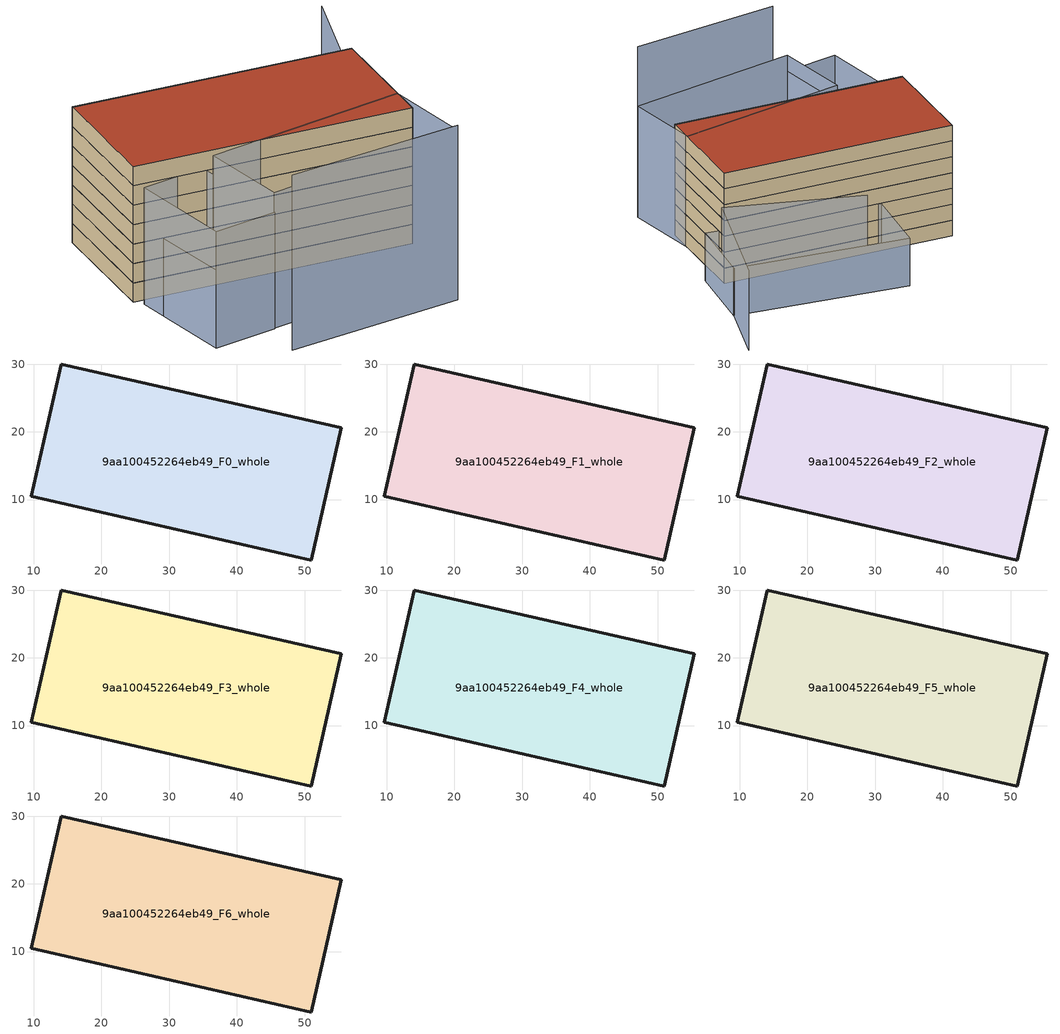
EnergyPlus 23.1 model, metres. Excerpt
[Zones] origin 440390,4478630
9aa100452264eb49_F0_whole
 floor ground (EU_floor_Construction): 51.01,1.08 55.46,20.59 14.06,30.01 9.62,10.5 z0
 wall outside (EU_wall_Construction): 51.01,1.08 9.62,10.5 14.06,30.01 55.46,20.59 51.01,1.08 z0:3
9aa100452264eb49_F1_whole
 floor to 9aa100452264eb49_F0_whole (EU_floor_Construction): 51.01,1.08 55.45,20.59 14.06,30.01 9.62,10.5 z3
 wall outside (EU_wall_Construction): 51.01,1.08 9.62,10.5 14.06,30.01 55.46,20.59 51.01,1.08 z3:6
9aa100452264eb49_F2_whole
 floor to 9aa100452264eb49_F1_whole (EU_floor_Construction): 51.01,1.08 55.45,20.59 14.06,30.01 9.62,10.5 z6
 wall outside (EU_wall_Construction): 51.01,1.08 9.62,10.5 14.06,30.01 55.46,20.59 51.01,1.08 z6:9
9aa100452264eb49_F3_whole
 floor to 9aa100452264eb49_F2_whole (EU_floor_Construction): 51.01,1.08 55.45,20.59 14.06,30.01 9.62,10.5 z9
 wall outside (EU_wall_Construction): 51.01,1.08 9.62,10.5 14.06,30.01 55.46,20.59 51.01,1.08 z9:12
9aa100452264eb49_F4_whole
 floor to 9aa100452264eb49_F3_whole (EU_floor_Construction): 51.01,1.08 55.45,20.59 14.06,30.01 9.62,10.5 z12
 wall outside (EU_wall_Construction): 51.01,1.08 9.62,10.5 14.06,30.01 55.46,20.59 51.01,1.08 z12:15
9aa100452264eb49_F5_whole
 floor to 9aa100452264eb49_F4_whole (EU_floor_Construction): 51.01,1.08 55.45,20.59 14.06,30.01 9.62,10.5 z15
 wall outside (EU_wall_Construction): 51.01,1.08 9.62,10.5 14.06,30.01 55.46,20.59 51.01,1.08 z15:18
9aa100452264eb49_F6_whole
 floor to 9aa100452264eb49_F5_whole (EU_floor_Construction): 51.01,1.08 55.45,20.59 14.06,30.01 9.62,10.5 z18
 wall outside (EU_wall_Construction): 51.01,1.08 9.62,10.5 14.06,30.01 55.46,20.59 51.01,1.08 z18:21
 roof outside (EU_roof_Construction): 55.46,20.59 51.01,1.08 9.62,10.5 14.06,30.01 z21
shading: 18.09,-14.35 45.49,-16.24 z0:27; 10.35,4.58 10.15,-7.48 z0:12; 51.78,-8.11 20.17,-7.64 / 20.17,-7.64 20.37,6.33 / 20.37,6.33 51.99,5.87 / 51.99,5.87 51.78,-8.11 z0:21; 10.15,-7.48 10.51,9.14 / 10.51,9.14 20.53,8.92 / 20.53,8.92 20.17,-7.69 / 20.17,-7.69 10.15,-7.48 z0:18; 61.39,30.91 57.25,17.66 / 57.25,17.66 27.02,27.1 / 27.02,27.1 31.16,40.36 / 31.16,40.36 61.39,30.91 z0:9; 67.28,42.62 56.54,21.29 / 56.54,21.29 34.23,32.53 z0:15
[Building]
EU S2 Campaign: North Axis=0; Terrain=City; Solar Distribution=FullExterior
[Site:Location]
Madrid: Latitude=40.5; Longitude=-3.5; Time Zone=1; Elevation=609
[SizingPeriod:WeatherFileDays]
AnnualSizingPeriod: Begin Month=1; Begin Day of Month=1; End Month=12; End Day of Month=31; Day of Week for Start Day=Monday; Use Weather File Daylight Saving Period=No; Use Weather File Rain and Snow Indicators=No
[MATERIAL]
EU_InternalMass_Material: Roughness=MediumRough; Thickness=0.1; Conductivity=1; Density=1800; Specific Heat=900; Thermal Absorptance=0.9; Solar Absorptance=0.7; Visible Absorptance=0.7
[MATERIAL:NOMASS] Roughness=MediumRough; Thermal Absorptance=0.9; Solar Absorptance=0.7; Visible Absorptance=0.7
Name | Thermal Resistance
EU_wall_NoMass | 0.459673
EU_roof_NoMass | 0.495815
EU_floor_NoMass | 0.788942
[CONSTRUCTION]
EU_wall_Construction: EU_wall_NoMass
EU_roof_Construction: EU_roof_NoMass
EU_floor_Construction: EU_floor_NoMass
EU_InternalMass_Construction: EU_InternalMass_Material
[ZONE] Type=1; Multiplier=1; Ceiling Height=autocalculate; Volume=2548.31; Floor Area=autocalculate; Part of Total Floor Area=Yes
9aa100452264eb49_F0_whole; 9aa100452264eb49_F1_whole; 9aa100452264eb49_F2_whole; 9aa100452264eb49_F3_whole; 9aa100452264eb49_F4_whole; 9aa100452264eb49_F5_whole; 9aa100452264eb49_F6_whole
[INTERNALMASS] Construction=EU_InternalMass_Construction; Surface Area=849.438
Name | Zone or ZoneList
9aa100452264eb49_F0_whole_EU_InternalMass | 9aa100452264eb49_F0_whole
9aa100452264eb49_F1_whole_EU_InternalMass | 9aa100452264eb49_F1_whole
9aa100452264eb49_F2_whole_EU_InternalMass | 9aa100452264eb49_F2_whole
9aa100452264eb49_F3_whole_EU_InternalMass | 9aa100452264eb49_F3_whole
9aa100452264eb49_F4_whole_EU_InternalMass | 9aa100452264eb49_F4_whole
9aa100452264eb49_F5_whole_EU_InternalMass | 9aa100452264eb49_F5_whole
9aa100452264eb49_F6_whole_EU_InternalMass | 9aa100452264eb49_F6_whole
[OTHEREQUIPMENT] Fuel Type=Electricity; Design Level Calculation Method=Watts/Area; Power per Zone Floor Area=1; Fraction Latent=0; Fraction Radiant=0; Fraction Lost=0; Carbon Dioxide Generation Rate=0; EndUse Subcategory=EU_Step8_InternalGains
Name | Zone or ZoneList or Space or SpaceList | Schedule
EU_Step8_InternalGain_9aa100452264eb49_F0_whole_f000 | 9aa100452264eb49_F0_whole | EU_Step8_GainSchedule_9aa100452264eb49_F0_whole_f000
EU_Step8_InternalGain_9aa100452264eb49_F1_whole_f000 | 9aa100452264eb49_F1_whole | EU_Step8_GainSchedule_9aa100452264eb49_F1_whole_f000
EU_Step8_InternalGain_9aa100452264eb49_F2_whole_f000 | 9aa100452264eb49_F2_whole | EU_Step8_GainSchedule_9aa100452264eb49_F2_whole_f000
EU_Step8_InternalGain_9aa100452264eb49_F3_whole_f000 | 9aa100452264eb49_F3_whole | EU_Step8_GainSchedule_9aa100452264eb49_F3_whole_f000
EU_Step8_InternalGain_9aa100452264eb49_F4_whole_f000 | 9aa100452264eb49_F4_whole | EU_Step8_GainSchedule_9aa100452264eb49_F4_whole_f000
EU_Step8_InternalGain_9aa100452264eb49_F5_whole_f000 | 9aa100452264eb49_F5_whole | EU_Step8_GainSchedule_9aa100452264eb49_F5_whole_f000
EU_Step8_InternalGain_9aa100452264eb49_F6_whole_f000 | 9aa100452264eb49_F6_whole | EU_Step8_GainSchedule_9aa100452264eb49_F6_whole_f000
[ZONEVENTILATION:DESIGNFLOWRATE] Schedule=EU_AlwaysOn; Design Flow Rate Calculation Method=AirChanges/Hour; Air Changes per Hour=0.719161; Ventilation Type=Natural; Fan Pressure Rise=0; Fan Total Efficiency=1; Constant Term Coefficient=1; Temperature Term Coefficient=0; Velocity Term Coefficient=0; Velocity Squared Term Coefficient=0; Minimum Indoor Temperature=-100; Maximum Indoor Temperature=100; Delta Temperature=-100; Minimum Outdoor Temperature=-100; Maximum Outdoor Temperature=100; Maximum Wind Speed=40
Name | Zone or ZoneList or Space or SpaceList
EU_ConstantAir_9aa100452264eb49_F0_whole | 9aa100452264eb49_F0_whole
EU_ConstantAir_9aa100452264eb49_F1_whole | 9aa100452264eb49_F1_whole
EU_ConstantAir_9aa100452264eb49_F2_whole | 9aa100452264eb49_F2_whole
EU_ConstantAir_9aa100452264eb49_F3_whole | 9aa100452264eb49_F3_whole
EU_ConstantAir_9aa100452264eb49_F4_whole | 9aa100452264eb49_F4_whole
EU_ConstantAir_9aa100452264eb49_F5_whole | 9aa100452264eb49_F5_whole
EU_ConstantAir_9aa100452264eb49_F6_whole | 9aa100452264eb49_F6_whole
[HVACTEMPLATE:THERMOSTAT] Constant Heating Setpoint=20; Constant Cooling Setpoint=50
EU_HeatOnly_9aa100452264eb49_F0_whole; EU_HeatOnly_9aa100452264eb49_F1_whole; EU_HeatOnly_9aa100452264eb49_F2_whole; EU_HeatOnly_9aa100452264eb49_F3_whole; EU_HeatOnly_9aa100452264eb49_F4_whole; EU_HeatOnly_9aa100452264eb49_F5_whole; EU_HeatOnly_9aa100452264eb49_F6_whole
[HVACTEMPLATE:ZONE:IDEALLOADSAIRSYSTEM] System Availability Schedule=EU_AlwaysOn; Maximum Heating Supply Air Temperature=50; Minimum Cooling Supply Air Temperature=13; Maximum Heating Supply Air Humidity Ratio=0.0156; Minimum Cooling Supply Air Humidity Ratio=0.0077; Heating Limit=NoLimit; Cooling Limit=NoLimit; Heating Availability Schedule=EU_AlwaysOn; Cooling Availability Schedule=EU_CoolingOff; Dehumidification Control Type=ConstantSensibleHeatRatio; Cooling Sensible Heat Ratio=0.7; Dehumidification Setpoint=60; Humidification Control Type=None; Humidification Setpoint=30; Outdoor Air Method=None; Outdoor Air Flow Rate per Person=0.00944; Outdoor Air Flow Rate per Zone Floor Area=0; Outdoor Air Flow Rate per Zone=0; Demand Controlled Ventilation Type=None; Outdoor Air Economizer Type=NoEconomizer; Heat Recovery Type=None; Sensible Heat Recovery Effectiveness=0.7; Latent Heat Recovery Effectiveness=0.65
Name | Template Thermostat
9aa100452264eb49_F0_whole | EU_HeatOnly_9aa100452264eb49_F0_whole
9aa100452264eb49_F1_whole | EU_HeatOnly_9aa100452264eb49_F1_whole
9aa100452264eb49_F2_whole | EU_HeatOnly_9aa100452264eb49_F2_whole
9aa100452264eb49_F3_whole | EU_HeatOnly_9aa100452264eb49_F3_whole
9aa100452264eb49_F4_whole | EU_HeatOnly_9aa100452264eb49_F4_whole
9aa100452264eb49_F5_whole | EU_HeatOnly_9aa100452264eb49_F5_whole
9aa100452264eb49_F6_whole | EU_HeatOnly_9aa100452264eb49_F6_whole
[SIZING:ZONE] Zone Cooling Design Supply Air Temperature Input Method=SupplyAirTemperature; Zone Cooling Design Supply Air Temperature=13; Zone Heating Design Supply Air Temperature Input Method=SupplyAirTemperature; Zone Heating Design Supply Air Temperature=50; Zone Cooling Design Supply Air Humidity Ratio=0.008; Zone Heating Design Supply Air Humidity Ratio=0.008; Cooling Design Air Flow Method=DesignDay; Cooling Design Air Flow Rate=0; Cooling Minimum Air Flow per Zone Floor Area=0.000762; Cooling Minimum Air Flow=0; Cooling Minimum Air Flow Fraction=0.2; Heating Design Air Flow Method=DesignDay; Heating Design Air Flow Rate=0; Heating Maximum Air Flow per Zone Floor Area=0.002032; Heating Maximum Air Flow=0.141576; Heating Maximum Air Flow Fraction=0.3; Account for Dedicated Outdoor Air System=No; Dedicated Outdoor Air System Control Strategy=NeutralSupplyAir; Dedicated Outdoor Air Low Setpoint Temperature for Design=autosize; Dedicated Outdoor Air High Setpoint Temperature for Design=autosize; Zone Load Sizing Method=Sensible Load Only No Latent Load; Zone Latent Cooling Design Supply Air Humidity Ratio Input Method=HumidityRatioDifference; Zone Cooling Design Supply Air Humidity Ratio Difference=0.005; Zone Latent Heating Design Supply Air Humidity Ratio Input Method=HumidityRatioDifference; Zone Humidification Design Supply Air Humidity Ratio Difference=0.005
9aa100452264eb49_F0_whole; 9aa100452264eb49_F1_whole; 9aa100452264eb49_F2_whole; 9aa100452264eb49_F3_whole; 9aa100452264eb49_F4_whole; 9aa100452264eb49_F5_whole; 9aa100452264eb49_F6_whole
[SCHEDULE:CONSTANT]
Name | Hourly Value
EU_AlwaysOn | 1
EU_CoolingOff | 0
[SCHEDULE:FILE] Column Number=1; Rows to Skip at Top=0; Number of Hours of Data=8760; Column Separator=Comma; Interpolate to Timestep=No; Minutes per Item=60; Adjust Schedule for Daylight Savings=Yes
Name | File
EU_Step8_GainSchedule_9aa100452264eb49_F0_whole_f000 | ../../schedules/9aa100452264eb49/9aa100452264eb49_F0_whole_f000_gain.csv
EU_Step8_GainSchedule_9aa100452264eb49_F1_whole_f000 | ../../schedules/9aa100452264eb49/9aa100452264eb49_F1_whole_f000_gain.csv
EU_Step8_GainSchedule_9aa100452264eb49_F2_whole_f000 | ../../schedules/9aa100452264eb49/9aa100452264eb49_F2_whole_f000_gain.csv
EU_Step8_GainSchedule_9aa100452264eb49_F3_whole_f000 | ../../schedules/9aa100452264eb49/9aa100452264eb49_F3_whole_f000_gain.csv
EU_Step8_GainSchedule_9aa100452264eb49_F4_whole_f000 | ../../schedules/9aa100452264eb49/9aa100452264eb49_F4_whole_f000_gain.csv
EU_Step8_GainSchedule_9aa100452264eb49_F5_whole_f000 | ../../schedules/9aa100452264eb49/9aa100452264eb49_F5_whole_f000_gain.csv
EU_Step8_GainSchedule_9aa100452264eb49_F6_whole_f000 | ../../schedules/9aa100452264eb49/9aa100452264eb49_F6_whole_f000_gain.csv
